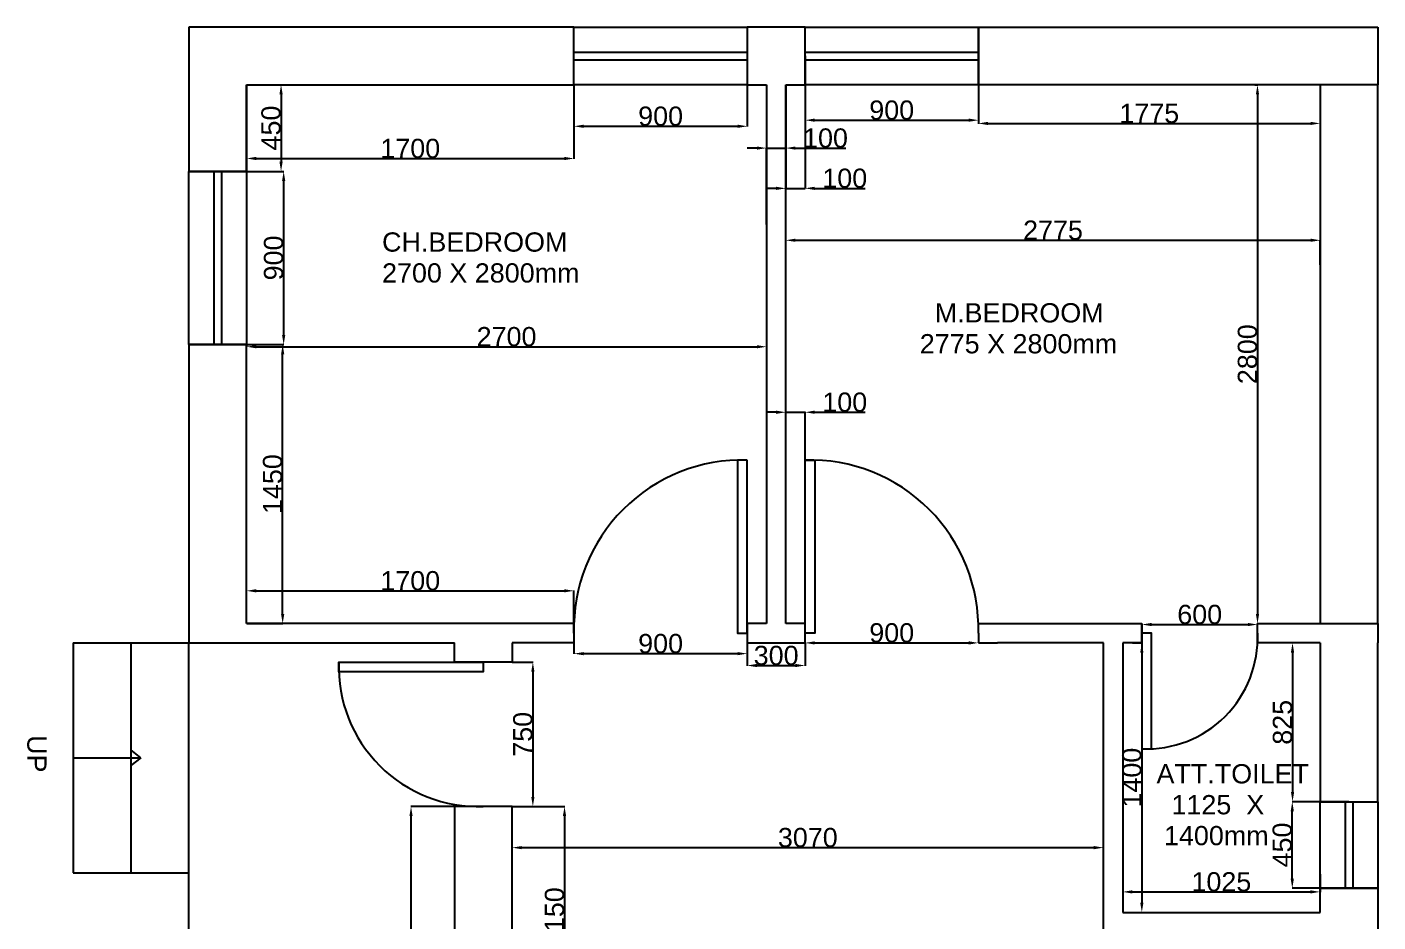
# Model space of a CAD drawing. Header units: millimetres. Extents: x 31576 to 52476, y 11068 to 27658.
# Drawn here: x 33487 to 40502, y 23008 to 27658 of the extents above; entities that cross this region are included whole.
import ezdxf

# ---------------------------------------------------------------- set-up
doc = ezdxf.new("R2010")
doc.units = ezdxf.units.MM
for name, color, linetype in [('door', 50, 'Continuous'), ('ventilator', 240, 'Continuous'), ('window', 110, 'Continuous')]:
    doc.layers.add(name, color=color, linetype=linetype)
doc.styles.get("Standard").update_dxf_attribs({"font": 'arial.ttf'})
doc.dimstyles.new('ISO-25', dxfattribs={"dimtxt": 100, "dimasz": 50, "dimexe": 1.25, "dimexo": 0.625, "dimtad": 1, "dimdec": 1, "dimtxsty": 'Standard', "dimcen": 2.5, "dimadec": 0, "dimazin": 0, "dimtfac": 1, "dimtdec": 1, "dimtmove": 0, "dimatfit": 3, "dimfxl": 1, "dimarcsym": 0})

# ---------------------------------------------------------------- blocks, each defined once
blk = doc.blocks.new('*D70')
at = {"color": 0, "lineweight": -2, "transparency": 16777216}
for p, q in [((36326.6, 27357.2), (36326.6, 27140.9)), ((37226.6, 27357.2), (37226.6, 27140.9)), ((36376.6, 27142.1), (37176.6, 27142.1))]:
    blk.add_line(p, q, dxfattribs=at)
at = {"color": 0, "transparency": 16777216}
for points in [[(36376.6, 27150.5), (36376.6, 27133.8), (36326.6, 27142.1)], [(37176.6, 27150.5), (37176.6, 27133.8), (37226.6, 27142.1)]]:
    blk.add_solid(points, dxfattribs=at)
at = {"layer": 'Defpoints', "color": 0, "transparency": 16777216}
for p in [(36326.6, 27357.9), (37226.6, 27357.9), (37226.6, 27142.1)]:
    blk.add_point(p, dxfattribs=at)
at = {"color": 0, "transparency": 16777216, "insert": (36776.6, 27193.8), "char_height": 100, "attachment_point": 5}
blk.add_mtext('900', dxfattribs=at)
blk = doc.blocks.new('*D71')
at = {"color": 0, "lineweight": -2, "transparency": 16777216}
for p, q in [((37526.6, 27357.2), (37526.6, 27172.5)), ((38426.6, 27357.2), (38426.6, 27172.5)), ((37576.6, 27173.7), (38376.6, 27173.7))]:
    blk.add_line(p, q, dxfattribs=at)
at = {"color": 0, "transparency": 16777216}
for points in [[(37576.6, 27182.1), (37576.6, 27165.4), (37526.6, 27173.7)], [(38376.6, 27182.1), (38376.6, 27165.4), (38426.6, 27173.7)]]:
    blk.add_solid(points, dxfattribs=at)
at = {"layer": 'Defpoints', "color": 0, "transparency": 16777216}
for p in [(37526.6, 27357.9), (38426.6, 27357.9), (38426.6, 27173.7)]:
    blk.add_point(p, dxfattribs=at)
at = {"color": 0, "transparency": 16777216, "insert": (37976.6, 27225.4), "char_height": 100, "attachment_point": 5}
blk.add_mtext('900', dxfattribs=at)
blk = doc.blocks.new('*D72')
at = {"color": 0, "lineweight": -2, "transparency": 16777216}
for p, q in [((34627.2, 27357.9), (34807, 27357.9)), ((34805.8, 27307.9), (34805.8, 26957.9)), ((34627.2, 26907.9), (34807, 26907.9))]:
    blk.add_line(p, q, dxfattribs=at)
at = {"color": 0, "transparency": 16777216}
for points in [[(34797.5, 27307.9), (34814.1, 27307.9), (34805.8, 27357.9)], [(34797.5, 26957.9), (34814.1, 26957.9), (34805.8, 26907.9)]]:
    blk.add_solid(points, dxfattribs=at)
at = {"layer": 'Defpoints', "color": 0, "transparency": 16777216}
for p in [(34626.6, 27357.9), (34626.6, 26907.9), (34805.8, 26907.9)]:
    blk.add_point(p, dxfattribs=at)
at = {"color": 0, "transparency": 16777216, "insert": (34754.1, 27132.9), "char_height": 100, "attachment_point": 5, "rotation": 90}
blk.add_mtext('450', dxfattribs=at)
blk = doc.blocks.new('*D73')
at = {"color": 0, "lineweight": -2, "transparency": 16777216}
for p, q in [((34627.2, 26907.9), (34820.5, 26907.9)), ((34819.3, 26857.9), (34819.3, 26057.9)), ((34627.2, 26007.9), (34820.5, 26007.9))]:
    blk.add_line(p, q, dxfattribs=at)
at = {"color": 0, "transparency": 16777216}
for points in [[(34811, 26857.9), (34827.6, 26857.9), (34819.3, 26907.9)], [(34811, 26057.9), (34827.6, 26057.9), (34819.3, 26007.9)]]:
    blk.add_solid(points, dxfattribs=at)
at = {"layer": 'Defpoints', "color": 0, "transparency": 16777216}
for p in [(34626.6, 26907.9), (34626.6, 26007.9), (34819.3, 26007.9)]:
    blk.add_point(p, dxfattribs=at)
at = {"color": 0, "transparency": 16777216, "insert": (34767.6, 26457.9), "char_height": 100, "attachment_point": 5, "rotation": 90}
blk.add_mtext('900', dxfattribs=at)
blk = doc.blocks.new('*D74')
at = {"color": 0, "lineweight": -2, "transparency": 16777216}
for p, q in [((34627.2, 26007.9), (34815.3, 26007.9)), ((34814.1, 24607.9), (34814.1, 25957.9)), ((34627.2, 24557.9), (34815.3, 24557.9))]:
    blk.add_line(p, q, dxfattribs=at)
at = {"color": 0, "transparency": 16777216}
for points in [[(34805.8, 25957.9), (34822.4, 25957.9), (34814.1, 26007.9)], [(34805.8, 24607.9), (34822.4, 24607.9), (34814.1, 24557.9)]]:
    blk.add_solid(points, dxfattribs=at)
at = {"layer": 'Defpoints', "color": 0, "transparency": 16777216}
for p in [(34626.6, 26007.9), (34814.1, 26007.9), (34626.6, 24557.9)]:
    blk.add_point(p, dxfattribs=at)
at = {"color": 0, "transparency": 16777216, "insert": (34762.4, 25282.9), "char_height": 100, "attachment_point": 5, "rotation": 90}
blk.add_mtext('1450', dxfattribs=at)
blk = doc.blocks.new('*D75')
at = {"color": 0, "lineweight": -2, "transparency": 16777216}
for p, q in [((34626.6, 27357.2), (34626.6, 26973.5)), ((36326.6, 27357.2), (36326.6, 26973.5)), ((34676.6, 26974.7), (36276.6, 26974.7))]:
    blk.add_line(p, q, dxfattribs=at)
at = {"color": 0, "transparency": 16777216}
for points in [[(34676.6, 26983.1), (34676.6, 26966.4), (34626.6, 26974.7)], [(36276.6, 26983.1), (36276.6, 26966.4), (36326.6, 26974.7)]]:
    blk.add_solid(points, dxfattribs=at)
at = {"layer": 'Defpoints', "color": 0, "transparency": 16777216}
for p in [(34626.6, 27357.9), (36326.6, 27357.9), (36326.6, 26974.7)]:
    blk.add_point(p, dxfattribs=at)
at = {"color": 0, "transparency": 16777216, "insert": (35476.6, 27026.4), "char_height": 100, "attachment_point": 5}
blk.add_mtext('1700', dxfattribs=at)
blk = doc.blocks.new('*D76')
at = {"color": 0, "lineweight": -2, "transparency": 16777216}
for p, q in [((34626.6, 24558.5), (34626.6, 24729.9)), ((34676.6, 24728.6), (36276.6, 24728.6)), ((36326.6, 24558.5), (36326.6, 24729.9))]:
    blk.add_line(p, q, dxfattribs=at)
at = {"color": 0, "transparency": 16777216}
for points in [[(34676.6, 24736.9), (34676.6, 24720.3), (34626.6, 24728.6)], [(36276.6, 24736.9), (36276.6, 24720.3), (36326.6, 24728.6)]]:
    blk.add_solid(points, dxfattribs=at)
at = {"layer": 'Defpoints', "color": 0, "transparency": 16777216}
for p in [(36326.6, 24728.6), (34626.6, 24557.9), (36326.6, 24557.9)]:
    blk.add_point(p, dxfattribs=at)
at = {"color": 0, "transparency": 16777216, "insert": (35476.6, 24780.3), "char_height": 100, "attachment_point": 5}
blk.add_mtext('1700', dxfattribs=at)
blk = doc.blocks.new('*D77')
at = {"color": 0, "lineweight": -2, "transparency": 16777216}
for p, q in [((34626.6, 26007.2), (34626.6, 25995.4)), ((34676.6, 25996.7), (37276.6, 25996.7)), ((37326.6, 26007.2), (37326.6, 25995.4))]:
    blk.add_line(p, q, dxfattribs=at)
at = {"color": 0, "transparency": 16777216}
for points in [[(34676.6, 26005), (34676.6, 25988.4), (34626.6, 25996.7)], [(37276.6, 26005), (37276.6, 25988.4), (37326.6, 25996.7)]]:
    blk.add_solid(points, dxfattribs=at)
at = {"layer": 'Defpoints', "color": 0, "transparency": 16777216}
for p in [(34626.6, 26007.9), (37326.6, 26007.9), (37326.6, 25996.7)]:
    blk.add_point(p, dxfattribs=at)
at = {"color": 0, "transparency": 16777216, "insert": (35976.6, 26048.4), "char_height": 100, "attachment_point": 5}
blk.add_mtext('2700', dxfattribs=at)
blk = doc.blocks.new('*D78')
at = {"color": 0, "lineweight": -2, "transparency": 16777216}
for p, q in [((38426.6, 27357.2), (38426.6, 27155.6)), ((40201.6, 27357.2), (40201.6, 27155.6)), ((38476.6, 27156.9), (40151.6, 27156.9))]:
    blk.add_line(p, q, dxfattribs=at)
at = {"color": 0, "transparency": 16777216}
for points in [[(38476.6, 27165.2), (38476.6, 27148.5), (38426.6, 27156.9)], [(40151.6, 27165.2), (40151.6, 27148.5), (40201.6, 27156.9)]]:
    blk.add_solid(points, dxfattribs=at)
at = {"layer": 'Defpoints', "color": 0, "transparency": 16777216}
for p in [(38426.6, 27357.9), (40201.6, 27357.9), (40201.6, 27156.9)]:
    blk.add_point(p, dxfattribs=at)
at = {"color": 0, "transparency": 16777216, "insert": (39314.1, 27208.5), "char_height": 100, "attachment_point": 5}
blk.add_mtext('1775', dxfattribs=at)
blk = doc.blocks.new('*D79')
at = {"color": 0, "lineweight": -2, "transparency": 16777216}
for p, q in [((37276.6, 27028.7), (37226.6, 27028.7)), ((37326.6, 26631.4), (37326.6, 27030)), ((37326.6, 27028.7), (37426.6, 27028.7)), ((37426.6, 26631.4), (37426.6, 27030)), ((37476.6, 27028.7), (37739, 27028.7))]:
    blk.add_line(p, q, dxfattribs=at)
at = {"color": 0, "transparency": 16777216}
for points in [[(37276.6, 27037), (37276.6, 27020.4), (37326.6, 27028.7)], [(37476.6, 27037), (37476.6, 27020.4), (37426.6, 27028.7)]]:
    blk.add_solid(points, dxfattribs=at)
at = {"layer": 'Defpoints', "color": 0, "transparency": 16777216}
for p in [(37426.6, 27028.7), (37326.6, 26630.7), (37426.6, 26630.7)]:
    blk.add_point(p, dxfattribs=at)
at = {"color": 0, "transparency": 16777216, "insert": (37632.8, 27080.4), "char_height": 100, "attachment_point": 5}
blk.add_mtext('100', dxfattribs=at)
blk = doc.blocks.new('*D80')
at = {"color": 0, "lineweight": -2, "transparency": 16777216}
for p, q in [((37426.6, 27357.2), (37426.6, 26818.4)), ((37526.6, 27357.2), (37526.6, 26818.4)), ((37376.6, 26819.6), (37326.6, 26819.6)), ((37426.6, 26819.6), (37526.6, 26819.6)), ((37576.6, 26819.6), (37839, 26819.6))]:
    blk.add_line(p, q, dxfattribs=at)
at = {"color": 0, "transparency": 16777216}
for points in [[(37376.6, 26827.9), (37376.6, 26811.3), (37426.6, 26819.6)], [(37576.6, 26827.9), (37576.6, 26811.3), (37526.6, 26819.6)]]:
    blk.add_solid(points, dxfattribs=at)
at = {"layer": 'Defpoints', "color": 0, "transparency": 16777216}
for p in [(37426.6, 27357.9), (37526.6, 27357.9), (37526.6, 26819.6)]:
    blk.add_point(p, dxfattribs=at)
at = {"color": 0, "transparency": 16777216, "insert": (37732.8, 26871.3), "char_height": 100, "attachment_point": 5}
blk.add_mtext('100', dxfattribs=at)
blk = doc.blocks.new('*D81')
at = {"color": 0, "lineweight": -2, "transparency": 16777216}
for p, q in [((37426.6, 26422.3), (37426.6, 26551.1)), ((37476.6, 26549.8), (40151.6, 26549.8)), ((40201.6, 26422.3), (40201.6, 26551.1))]:
    blk.add_line(p, q, dxfattribs=at)
at = {"color": 0, "transparency": 16777216}
for points in [[(37476.6, 26558.1), (37476.6, 26541.5), (37426.6, 26549.8)], [(40151.6, 26558.1), (40151.6, 26541.5), (40201.6, 26549.8)]]:
    blk.add_solid(points, dxfattribs=at)
at = {"layer": 'Defpoints', "color": 0, "transparency": 16777216}
for p in [(40201.6, 26549.8), (37426.6, 26421.6), (40201.6, 26421.6)]:
    blk.add_point(p, dxfattribs=at)
at = {"color": 0, "transparency": 16777216, "insert": (38814.1, 26601.5), "char_height": 100, "attachment_point": 5}
blk.add_mtext('2775', dxfattribs=at)
blk = doc.blocks.new('*D82')
at = {"color": 0, "lineweight": -2, "transparency": 16777216}
for p, q in [((39862.6, 27357.9), (39877.1, 27357.9)), ((39875.9, 27307.9), (39875.9, 24607.9)), ((39875.3, 24557.9), (39874.6, 24557.9))]:
    blk.add_line(p, q, dxfattribs=at)
at = {"color": 0, "transparency": 16777216}
for points in [[(39867.5, 27307.9), (39884.2, 27307.9), (39875.9, 27357.9)], [(39867.5, 24607.9), (39884.2, 24607.9), (39875.9, 24557.9)]]:
    blk.add_solid(points, dxfattribs=at)
at = {"layer": 'Defpoints', "color": 0, "transparency": 16777216}
for p in [(39862, 27357.9), (39875.9, 24557.9), (39875.9, 24557.9)]:
    blk.add_point(p, dxfattribs=at)
at = {"color": 0, "transparency": 16777216, "insert": (39824.2, 25957.9), "char_height": 100, "attachment_point": 5, "rotation": 90}
blk.add_mtext('2800', dxfattribs=at)
blk = doc.blocks.new('*D83')
at = {"color": 0, "lineweight": -2, "transparency": 16777216}
for p, q in [((36326.6, 24557.2), (36326.6, 24400.9)), ((37226.6, 24557.2), (37226.6, 24400.9)), ((36376.6, 24402.1), (37176.6, 24402.1))]:
    blk.add_line(p, q, dxfattribs=at)
at = {"color": 0, "transparency": 16777216}
for points in [[(36376.6, 24410.4), (36376.6, 24393.8), (36326.6, 24402.1)], [(37176.6, 24410.4), (37176.6, 24393.8), (37226.6, 24402.1)]]:
    blk.add_solid(points, dxfattribs=at)
at = {"layer": 'Defpoints', "color": 0, "transparency": 16777216}
for p in [(36326.6, 24557.9), (37226.6, 24557.9), (37226.6, 24402.1)]:
    blk.add_point(p, dxfattribs=at)
at = {"color": 0, "transparency": 16777216, "insert": (36776.6, 24453.8), "char_height": 100, "attachment_point": 5}
blk.add_mtext('900', dxfattribs=at)
blk = doc.blocks.new('*D84')
at = {"color": 0, "lineweight": -2, "transparency": 16777216}
for p, q in [((37526.6, 24457.2), (37526.6, 24456.6)), ((37576.6, 24457.9), (38376.6, 24457.9)), ((38426.6, 24457.2), (38426.6, 24456.6))]:
    blk.add_line(p, q, dxfattribs=at)
at = {"color": 0, "transparency": 16777216}
for points in [[(37576.6, 24466.2), (37576.6, 24449.5), (37526.6, 24457.9)], [(38376.6, 24466.2), (38376.6, 24449.5), (38426.6, 24457.9)]]:
    blk.add_solid(points, dxfattribs=at)
at = {"layer": 'Defpoints', "color": 0, "transparency": 16777216}
for p in [(37526.6, 24457.9), (38426.6, 24457.9), (38426.6, 24457.9)]:
    blk.add_point(p, dxfattribs=at)
at = {"color": 0, "transparency": 16777216, "insert": (37976.6, 24509.6), "char_height": 100, "attachment_point": 5}
blk.add_mtext('900', dxfattribs=at)
blk = doc.blocks.new('*D85')
at = {"color": 0, "lineweight": -2, "transparency": 16777216}
for p, q in [((37376.6, 25656.3), (37326.6, 25656.3)), ((37426.6, 24558.5), (37426.6, 25657.6)), ((37426.6, 25656.3), (37526.6, 25656.3)), ((37526.6, 24558.5), (37526.6, 25657.6)), ((37576.6, 25656.3), (37839, 25656.3))]:
    blk.add_line(p, q, dxfattribs=at)
at = {"color": 0, "transparency": 16777216}
for points in [[(37376.6, 25664.7), (37376.6, 25648), (37426.6, 25656.3)], [(37576.6, 25664.7), (37576.6, 25648), (37526.6, 25656.3)]]:
    blk.add_solid(points, dxfattribs=at)
at = {"layer": 'Defpoints', "color": 0, "transparency": 16777216}
for p in [(37526.6, 25656.3), (37426.6, 24557.9), (37526.6, 24557.9)]:
    blk.add_point(p, dxfattribs=at)
at = {"color": 0, "transparency": 16777216, "insert": (37732.8, 25708), "char_height": 100, "attachment_point": 5}
blk.add_mtext('100', dxfattribs=at)
blk = doc.blocks.new('*D86')
at = {"color": 0, "lineweight": -2, "transparency": 16777216}
for p, q in [((37226.6, 24457.2), (37226.6, 24339.2)), ((37526.6, 24457.2), (37526.6, 24339.2)), ((37276.6, 24340.4), (37476.6, 24340.4))]:
    blk.add_line(p, q, dxfattribs=at)
at = {"color": 0, "transparency": 16777216}
for points in [[(37276.6, 24348.8), (37276.6, 24332.1), (37226.6, 24340.4)], [(37476.6, 24348.8), (37476.6, 24332.1), (37526.6, 24340.4)]]:
    blk.add_solid(points, dxfattribs=at)
at = {"layer": 'Defpoints', "color": 0, "transparency": 16777216}
for p in [(37226.6, 24457.9), (37526.6, 24457.9), (37526.6, 24340.4)]:
    blk.add_point(p, dxfattribs=at)
at = {"color": 0, "transparency": 16777216, "insert": (37376.6, 24392.1), "char_height": 100, "attachment_point": 5}
blk.add_mtext('300', dxfattribs=at)
blk = doc.blocks.new('*D87')
at = {"color": 0, "lineweight": -2, "transparency": 16777216}
for p, q in [((39275.9, 24458.5), (39275.9, 24554.7)), ((39325.9, 24553.4), (39825.9, 24553.4)), ((39875.9, 24458.5), (39875.9, 24554.7))]:
    blk.add_line(p, q, dxfattribs=at)
at = {"color": 0, "transparency": 16777216}
for points in [[(39325.9, 24561.8), (39325.9, 24545.1), (39275.9, 24553.4)], [(39825.9, 24561.8), (39825.9, 24545.1), (39875.9, 24553.4)]]:
    blk.add_solid(points, dxfattribs=at)
at = {"layer": 'Defpoints', "color": 0, "transparency": 16777216}
for p in [(39875.9, 24553.4), (39275.9, 24457.9), (39875.9, 24457.9)]:
    blk.add_point(p, dxfattribs=at)
at = {"color": 0, "transparency": 16777216, "insert": (39575.9, 24605.1), "char_height": 100, "attachment_point": 5}
blk.add_mtext('600', dxfattribs=at)
blk = doc.blocks.new('*D88')
at = {"color": 0, "lineweight": -2, "transparency": 16777216}
for p, q in [((36006.5, 24357.9), (36114.5, 24357.9)), ((36113.3, 24307.9), (36113.3, 23657.9)), ((36006.5, 23607.9), (36114.5, 23607.9))]:
    blk.add_line(p, q, dxfattribs=at)
at = {"color": 0, "transparency": 16777216}
for points in [[(36105, 24307.9), (36121.6, 24307.9), (36113.3, 24357.9)], [(36105, 23657.9), (36121.6, 23657.9), (36113.3, 23607.9)]]:
    blk.add_solid(points, dxfattribs=at)
at = {"layer": 'Defpoints', "color": 0, "transparency": 16777216}
for p in [(36005.9, 24357.9), (36005.9, 23607.9), (36113.3, 23607.9)]:
    blk.add_point(p, dxfattribs=at)
at = {"color": 0, "transparency": 16777216, "insert": (36061.6, 23982.9), "char_height": 100, "attachment_point": 5, "rotation": 90}
blk.add_mtext('750', dxfattribs=at)
blk = doc.blocks.new('*D90')
at = {"color": 0, "lineweight": -2, "transparency": 16777216}
for p, q in [((36006.5, 23607.9), (36278.8, 23607.9)), ((36277.6, 23557.9), (36277.6, 22507.9)), ((36006.5, 22457.9), (36278.8, 22457.9))]:
    blk.add_line(p, q, dxfattribs=at)
at = {"color": 0, "transparency": 16777216}
for points in [[(36269.2, 23557.9), (36285.9, 23557.9), (36277.6, 23607.9)], [(36269.2, 22507.9), (36285.9, 22507.9), (36277.6, 22457.9)]]:
    blk.add_solid(points, dxfattribs=at)
at = {"layer": 'Defpoints', "color": 0, "transparency": 16777216}
for p in [(36005.9, 23607.9), (36005.9, 22457.9), (36277.6, 22457.9)]:
    blk.add_point(p, dxfattribs=at)
at = {"color": 0, "transparency": 16777216, "insert": (36225.9, 23032.9), "char_height": 100, "attachment_point": 5, "rotation": 90}
blk.add_mtext('1150', dxfattribs=at)
blk = doc.blocks.new('*D94')
at = {"color": 0, "lineweight": -2, "transparency": 16777216}
for p, q in [((36005.9, 23155.1), (36005.9, 23395.5)), ((36055.9, 23394.2), (39025.9, 23394.2)), ((39075.9, 23155.1), (39075.9, 23395.5))]:
    blk.add_line(p, q, dxfattribs=at)
at = {"color": 0, "transparency": 16777216}
for points in [[(36055.9, 23402.5), (36055.9, 23385.9), (36005.9, 23394.2)], [(39025.9, 23402.5), (39025.9, 23385.9), (39075.9, 23394.2)]]:
    blk.add_solid(points, dxfattribs=at)
at = {"layer": 'Defpoints', "color": 0, "transparency": 16777216}
for p in [(39075.9, 23394.2), (36005.9, 23154.5), (39075.9, 23154.5)]:
    blk.add_point(p, dxfattribs=at)
at = {"color": 0, "transparency": 16777216, "insert": (37540.9, 23445.9), "char_height": 100, "attachment_point": 5}
blk.add_mtext('3070', dxfattribs=at)
blk = doc.blocks.new('*D100')
at = {"color": 0, "lineweight": -2, "transparency": 16777216}
for p, q in [((35705.3, 23607.9), (35479.4, 23607.9)), ((35480.6, 19870), (35480.6, 23557.9)), ((35705.3, 19820), (35479.4, 19820))]:
    blk.add_line(p, q, dxfattribs=at)
at = {"color": 0, "transparency": 16777216}
for points in [[(35472.3, 23557.9), (35489, 23557.9), (35480.6, 23607.9)], [(35472.3, 19870), (35489, 19870), (35480.6, 19820)]]:
    blk.add_solid(points, dxfattribs=at)
at = {"layer": 'Defpoints', "color": 0, "transparency": 16777216}
for p in [(35480.6, 23607.9), (35705.9, 23607.9), (35705.9, 19820)]:
    blk.add_point(p, dxfattribs=at)
at = {"color": 0, "transparency": 16777216, "insert": (35419.9, 21714), "char_height": 100, "attachment_point": 5, "rotation": 90}
blk.add_mtext('3787,8', dxfattribs=at)
blk = doc.blocks.new('*D108')
at = {"color": 0, "lineweight": -2, "transparency": 16777216}
for p, q in [((39226.5, 24457.9), (39276.6, 24457.9)), ((39275.4, 24407.9), (39275.4, 23107.9)), ((39226.5, 23057.9), (39276.6, 23057.9))]:
    blk.add_line(p, q, dxfattribs=at)
at = {"color": 0, "transparency": 16777216}
for points in [[(39267.1, 24407.9), (39283.7, 24407.9), (39275.4, 24457.9)], [(39267.1, 23107.9), (39283.7, 23107.9), (39275.4, 23057.9)]]:
    blk.add_solid(points, dxfattribs=at)
at = {"layer": 'Defpoints', "color": 0, "transparency": 16777216}
for p in [(39225.9, 24457.9), (39225.9, 23057.9), (39275.4, 23057.9)]:
    blk.add_point(p, dxfattribs=at)
at = {"color": 0, "transparency": 16777216, "insert": (39223.7, 23757.9), "char_height": 100, "attachment_point": 5, "rotation": 90}
blk.add_mtext('1400', dxfattribs=at)
blk = doc.blocks.new('*D109')
at = {"color": 0, "lineweight": -2, "transparency": 16777216}
for p, q in [((39175.9, 23256.6), (39175.9, 23163)), ((40200.9, 23256.6), (40200.9, 23163)), ((39225.9, 23164.3), (40150.9, 23164.3))]:
    blk.add_line(p, q, dxfattribs=at)
at = {"color": 0, "transparency": 16777216}
for points in [[(39225.9, 23172.6), (39225.9, 23156), (39175.9, 23164.3)], [(40150.9, 23172.6), (40150.9, 23156), (40200.9, 23164.3)]]:
    blk.add_solid(points, dxfattribs=at)
at = {"layer": 'Defpoints', "color": 0, "transparency": 16777216}
for p in [(39175.9, 23257.2), (40200.9, 23257.2), (40200.9, 23164.3)]:
    blk.add_point(p, dxfattribs=at)
at = {"color": 0, "transparency": 16777216, "insert": (39688.4, 23216), "char_height": 100, "attachment_point": 5}
blk.add_mtext('1025', dxfattribs=at)
blk = doc.blocks.new('*D110')
at = {"color": 0, "lineweight": -2, "transparency": 16777216}
for p, q in [((40200.3, 24457.9), (40056.7, 24457.9)), ((40057.9, 24407.9), (40057.9, 23682.9)), ((40200.3, 23632.9), (40056.7, 23632.9))]:
    blk.add_line(p, q, dxfattribs=at)
at = {"color": 0, "transparency": 16777216}
for points in [[(40049.6, 24407.9), (40066.3, 24407.9), (40057.9, 24457.9)], [(40049.6, 23682.9), (40066.3, 23682.9), (40057.9, 23632.9)]]:
    blk.add_solid(points, dxfattribs=at)
at = {"layer": 'Defpoints', "color": 0, "transparency": 16777216}
for p in [(40200.9, 24457.9), (40057.9, 23632.9), (40200.9, 23632.9)]:
    blk.add_point(p, dxfattribs=at)
at = {"color": 0, "transparency": 16777216, "insert": (40006.2, 24045.4), "char_height": 100, "attachment_point": 5, "rotation": 90}
blk.add_mtext('825', dxfattribs=at)
blk = doc.blocks.new('*D111')
at = {"color": 0, "lineweight": -2, "transparency": 16777216}
for p, q in [((40200.3, 23632.9), (40055.4, 23632.9)), ((40056.7, 23232.9), (40056.7, 23582.9)), ((40200.3, 23182.9), (40055.4, 23182.9))]:
    blk.add_line(p, q, dxfattribs=at)
at = {"color": 0, "transparency": 16777216}
for points in [[(40048.3, 23582.9), (40065, 23582.9), (40056.7, 23632.9)], [(40048.3, 23232.9), (40065, 23232.9), (40056.7, 23182.9)]]:
    blk.add_solid(points, dxfattribs=at)
at = {"layer": 'Defpoints', "color": 0, "transparency": 16777216}
for p in [(40056.7, 23632.9), (40200.9, 23632.9), (40200.9, 23182.9)]:
    blk.add_point(p, dxfattribs=at)
at = {"color": 0, "transparency": 16777216, "insert": (40005, 23407.9), "char_height": 100, "attachment_point": 5, "rotation": 90}
blk.add_mtext('450', dxfattribs=at)

msp = doc.modelspace()

# ---------------------------------------------------------------- linework, layer by layer
for p, q in [((34426.58, 27657.87), (34326.58, 27657.87)), ((34326.58, 27657.87), (34326.58, 27357.87)), ((34726.58, 27657.87), (34426.58, 27657.87)), ((36326.58, 27657.87), (34726.58, 27657.87)), ((36326.58, 27507.87), (36326.58, 27657.87)), ((37526.58, 27657.87), (37226.58, 27657.87)), ((37226.58, 27657.87), (37226.58, 27357.87)), ((37526.58, 27357.87), (37526.58, 27657.87)), ((38426.58, 27507.87), (38426.58, 27657.87)), ((38426.58, 27657.87), (40401.58, 27657.87)), ((40401.58, 27657.87), (40501.58, 27657.87)), ((40501.58, 27657.87), (40501.58, 27357.87)), ((36326.58, 27357.87), (36326.58, 27507.87)), ((37526.58, 27507.87), (37526.58, 27357.87)), ((38426.58, 27357.87), (38426.58, 27507.87)), ((34326.58, 27357.87), (34326.58, 26907.87)), ((34626.58, 27357.87), (36326.58, 27357.87)), ((34626.58, 27357.87), (34626.58, 26907.87)), ((34626.58, 26907.87), (34626.58, 27357.87)), ((37226.58, 27357.87), (37326.58, 27357.87)), ((37326.58, 27357.87), (37326.58, 24557.87)), ((37426.58, 24557.87), (37426.58, 27357.87)), ((37426.58, 27357.87), (37526.58, 27357.87)), ((40201.58, 27357.87), (38426.58, 27357.87)), ((40501.58, 27357.87), (40201.58, 27357.87)), ((40201.58, 27357.87), (40201.58, 24557.87)), ((40501.58, 24557.87), (40501.58, 27357.87)), ((34626.58, 26907.87), (34326.58, 26907.87)), ((34326.58, 26007.87), (34626.58, 26007.87)), ((34326.58, 26007.87), (34326.58, 24557.87)), ((34626.58, 24557.87), (34626.58, 26007.87)), ((34326.58, 24557.87), (34326.58, 24457.87)), ((36326.58, 24557.87), (34626.58, 24557.87)), ((36326.58, 24507.87), (36326.58, 24557.87)), ((37326.58, 24557.87), (37226.58, 24557.87)), ((37226.58, 24557.87), (37226.58, 24457.87)), ((37526.58, 24557.87), (37426.58, 24557.87)), ((37526.58, 24457.87), (37526.58, 24557.87)), ((38426.58, 24557.87), (38525.88, 24557.87)), ((38525.88, 24557.87), (39275.88, 24557.87)), ((39275.88, 24557.87), (39275.88, 24457.87)), ((39875.88, 24457.87), (39875.88, 24557.87)), ((39875.88, 24557.87), (40501.58, 24557.87)), ((40501.58, 24557.87), (40501.58, 24457.87)), ((36326.58, 24507.87), (36326.58, 24457.87)), ((38426.58, 24507.87), (38426.58, 24457.87)), ((39875.88, 24507.87), (39875.88, 24457.87)), ((33726.58, 24457.87), (33726.58, 23263.69)), ((33726.58, 24457.87), (34326.58, 24457.87)), ((34026.58, 24457.87), (34026.58, 23263.69)), ((34326.58, 24457.87), (35705.88, 24457.87)), ((34326.58, 21257.87), (34326.58, 24457.87)), ((35705.88, 24357.87), (35705.88, 24457.87)), ((36005.88, 24457.87), (36005.88, 24357.87)), ((36326.58, 24457.87), (36005.88, 24457.87)), ((37226.58, 24457.87), (37526.58, 24457.87)), ((38426.58, 24457.87), (38525.88, 24457.87)), ((39075.88, 24457.87), (38525.88, 24457.87)), ((39075.88, 22157.87), (39075.88, 24457.87)), ((39275.88, 24457.87), (39175.88, 24457.87)), ((39175.88, 24457.87), (39175.88, 23057.87)), ((40200.88, 24457.87), (39875.88, 24457.87)), ((40200.88, 24457.87), (40200.88, 23632.87)), ((40500.88, 23632.87), (40500.88, 24457.87)), ((40501.58, 24457.87), (40500.88, 24457.87)), ((35855.88, 24357.87), (35705.88, 24357.87)), ((36005.88, 24357.87), (35855.88, 24357.87)), ((33726.58, 23860.78), (34078.12, 23860.78)), ((34078.12, 23860.78), (34026.58, 23901.84)), ((34078.12, 23860.78), (34026.58, 23820.69)), ((36005.88, 23607.87), (35705.88, 23607.87)), ((35705.88, 23607.87), (35705.88, 22457.87)), ((36005.88, 22457.87), (36005.88, 23607.87)), ((40350.88, 23632.87), (40200.88, 23632.87)), ((40200.88, 23632.87), (40500.88, 23632.87)), ((33726.58, 23263.69), (34326.58, 23263.69)), ((40200.88, 23057.87), (40200.88, 23182.87)), ((40200.88, 23182.87), (40500.88, 23182.87)), ((40500.88, 23182.87), (40500.88, 22957.87)), ((39175.88, 23057.87), (40200.88, 23057.87))]:
    msp.add_line(p, q)
at = {"layer": 'door'}
msp.add_line((38426.58, 24507.87), (38426.58, 24557.87), dxfattribs=at)
for points in [[(37226.58, 25407.87), (37176.58, 25407.87), (37176.58, 24507.87), (37226.58, 24507.87)], [(37526.58, 25407.87), (37576.58, 25407.87), (37576.58, 24507.87), (37526.58, 24507.87)], [(39275.88, 23907.87), (39325.88, 23907.87), (39325.88, 24507.87), (39275.88, 24507.87)], [(35105.88, 24307.87), (35105.88, 24357.87), (35855.88, 24357.87), (35855.88, 24307.87)]]:
    msp.add_lwpolyline(points, close=True, dxfattribs=at)
for centre, radius, start, end in [((37201.58, 24532.87), 875.36, 88.363423, 181.636577), ((37551.58, 24532.87), 875.36, 358.363423, 91.636577), ((39300.88, 24482.87), 575.54, 267.510447, 2.489553), ((35830.88, 24332.87), 725.43, 178.025066, 271.974934)]:
    msp.add_arc(centre, radius, start, end, dxfattribs=at)
at = {"layer": 'ventilator'}
for p, q in [((40330.88, 23632.87), (40330.88, 23182.87)), ((40370.88, 23632.87), (40370.88, 23182.87))]:
    msp.add_line(p, q, dxfattribs=at)
msp.add_lwpolyline([(40500.88, 23632.87), (40500.88, 23182.87), (40200.88, 23182.87), (40200.88, 23632.87)], close=True, dxfattribs=at)
at = {"layer": 'window'}
for p, q in [((36326.58, 27527.87), (37226.58, 27527.87)), ((37526.58, 27527.87), (38426.58, 27527.87)), ((36326.58, 27487.87), (37226.58, 27487.87)), ((37526.58, 27487.87), (38426.58, 27487.87)), ((34456.58, 26907.87), (34456.58, 26007.87)), ((34496.58, 26907.87), (34496.58, 26007.87))]:
    msp.add_line(p, q, dxfattribs=at)
for points in [[(36326.58, 27657.87), (37226.58, 27657.87), (37226.58, 27357.87), (36326.58, 27357.87)], [(37526.58, 27657.87), (38426.58, 27657.87), (38426.58, 27357.87), (37526.58, 27357.87)], [(34626.58, 26907.87), (34626.58, 26007.87), (34326.58, 26007.87), (34326.58, 26907.87)]]:
    msp.add_lwpolyline(points, close=True, dxfattribs=at)

# ---------------------------------------------------------------- texts
for s, p in [('CH.BEDROOM', (35330.24, 26490.76)), ('2700 X 2800mm', (35330.24, 26330.12)), ('  M.BEDROOM', (38122.43, 26122.93)), ('2775 X 2800mm', (38122.43, 25962.29)), ('ATT.TOILET', (39351.62, 23728.01)), ('  1125  X ', (39351.62, 23567.37)), (' 1400mm', (39351.62, 23406.73))]:
    msp.add_text(s, height=100).set_placement(p)
msp.add_text('UP', height=100, rotation=270).set_placement((33488.08, 23978.64))

# ---------------------------------------------------------------- dimensions: what is measured, and where the dimension line sits
for base, p1, p2, picture, middle in [((34805.8, 26907.87), (34626.58, 27357.87), (34626.58, 26907.87), '*D72', (34754.11, 27132.87)), ((39875.88, 24557.87), (39861.99, 27357.87), (39875.88, 24557.87), '*D82', (39824.19, 25957.87)), ((34819.3, 26007.87), (34626.58, 26907.87), (34626.58, 26007.87), '*D73', (34767.61, 26457.87)), ((34814.09, 26007.87), (34626.58, 24557.87), (34626.58, 26007.87), '*D74', (34762.41, 25282.87)), ((39275.39, 23057.87), (39225.88, 24457.87), (39225.88, 23057.87), '*D108', (39223.71, 23757.87)), ((40057.92, 23632.87), (40200.88, 24457.87), (40200.88, 23632.87), '*D110', (40006.24, 24045.37)), ((36113.29, 23607.87), (36005.88, 24357.87), (36005.88, 23607.87), '*D88', (36061.61, 23982.87)), ((35480.64, 23607.87), (35705.88, 19820.04), (35705.88, 23607.87), '*D100', (35419.92, 21713.96)), ((36277.55, 22457.87), (36005.88, 23607.87), (36005.88, 22457.87), '*D90', (36225.87, 23032.87)), ((40056.67, 23632.87), (40200.88, 23182.87), (40200.88, 23632.87), '*D111', (40004.99, 23407.87))]:
    dim = msp.add_linear_dim(base=base, p1=p1, p2=p2, angle=90, dimstyle='ISO-25')
    dim.commit()
    dim.dimension.update_dxf_attribs({"geometry": picture, "text_midpoint": middle})
for base, p1, p2, picture, middle in [((36326.58, 26974.75), (34626.58, 27357.87), (36326.58, 27357.87), '*D75', (35476.58, 27026.43)), ((37226.58, 27142.13), (36326.58, 27357.87), (37226.58, 27357.87), '*D70', (36776.58, 27193.81)), ((37526.58, 26819.61), (37426.58, 27357.87), (37526.58, 27357.87), '*D80', (37732.8, 26871.29)), ((38426.58, 27173.73), (37526.58, 27357.87), (38426.58, 27357.87), '*D71', (37976.58, 27225.41)), ((40201.58, 27156.86), (38426.58, 27357.87), (40201.58, 27357.87), '*D78', (39314.08, 27208.55)), ((37426.58, 27028.71), (37326.58, 26630.74), (37426.58, 26630.74), '*D79', (37632.8, 27080.39)), ((40201.58, 26549.8), (37426.58, 26421.64), (40201.58, 26421.64), '*D81', (38814.08, 26601.48)), ((37326.58, 25996.7), (34626.58, 26007.87), (37326.58, 26007.87), '*D77', (35976.58, 26048.38)), ((37526.58, 25656.34), (37426.58, 24557.87), (37526.58, 24557.87), '*D85', (37732.8, 25708.02)), ((36326.58, 24728.61), (34626.58, 24557.87), (36326.58, 24557.87), '*D76', (35476.58, 24780.29)), ((39875.88, 24553.43), (39275.88, 24457.87), (39875.88, 24457.87), '*D87', (39575.88, 24605.11)), ((37226.58, 24402.11), (36326.58, 24557.87), (37226.58, 24557.87), '*D83', (36776.58, 24453.79)), ((38426.58, 24457.87), (37526.58, 24457.87), (38426.58, 24457.87), '*D84', (37976.58, 24509.55)), ((37526.58, 24340.42), (37226.58, 24457.87), (37526.58, 24457.87), '*D86', (37376.58, 24392.14)), ((39075.88, 23394.21), (36005.88, 23154.51), (39075.88, 23154.51), '*D94', (37540.88, 23445.92)), ((40200.88, 23164.29), (39175.88, 23257.18), (40200.88, 23257.18), '*D109', (39688.38, 23215.97))]:
    dim = msp.add_linear_dim(base=base, p1=p1, p2=p2, dimstyle='ISO-25')
    dim.commit()
    dim.dimension.update_dxf_attribs({"geometry": picture, "text_midpoint": middle})

doc.saveas('drawing.dxf')
